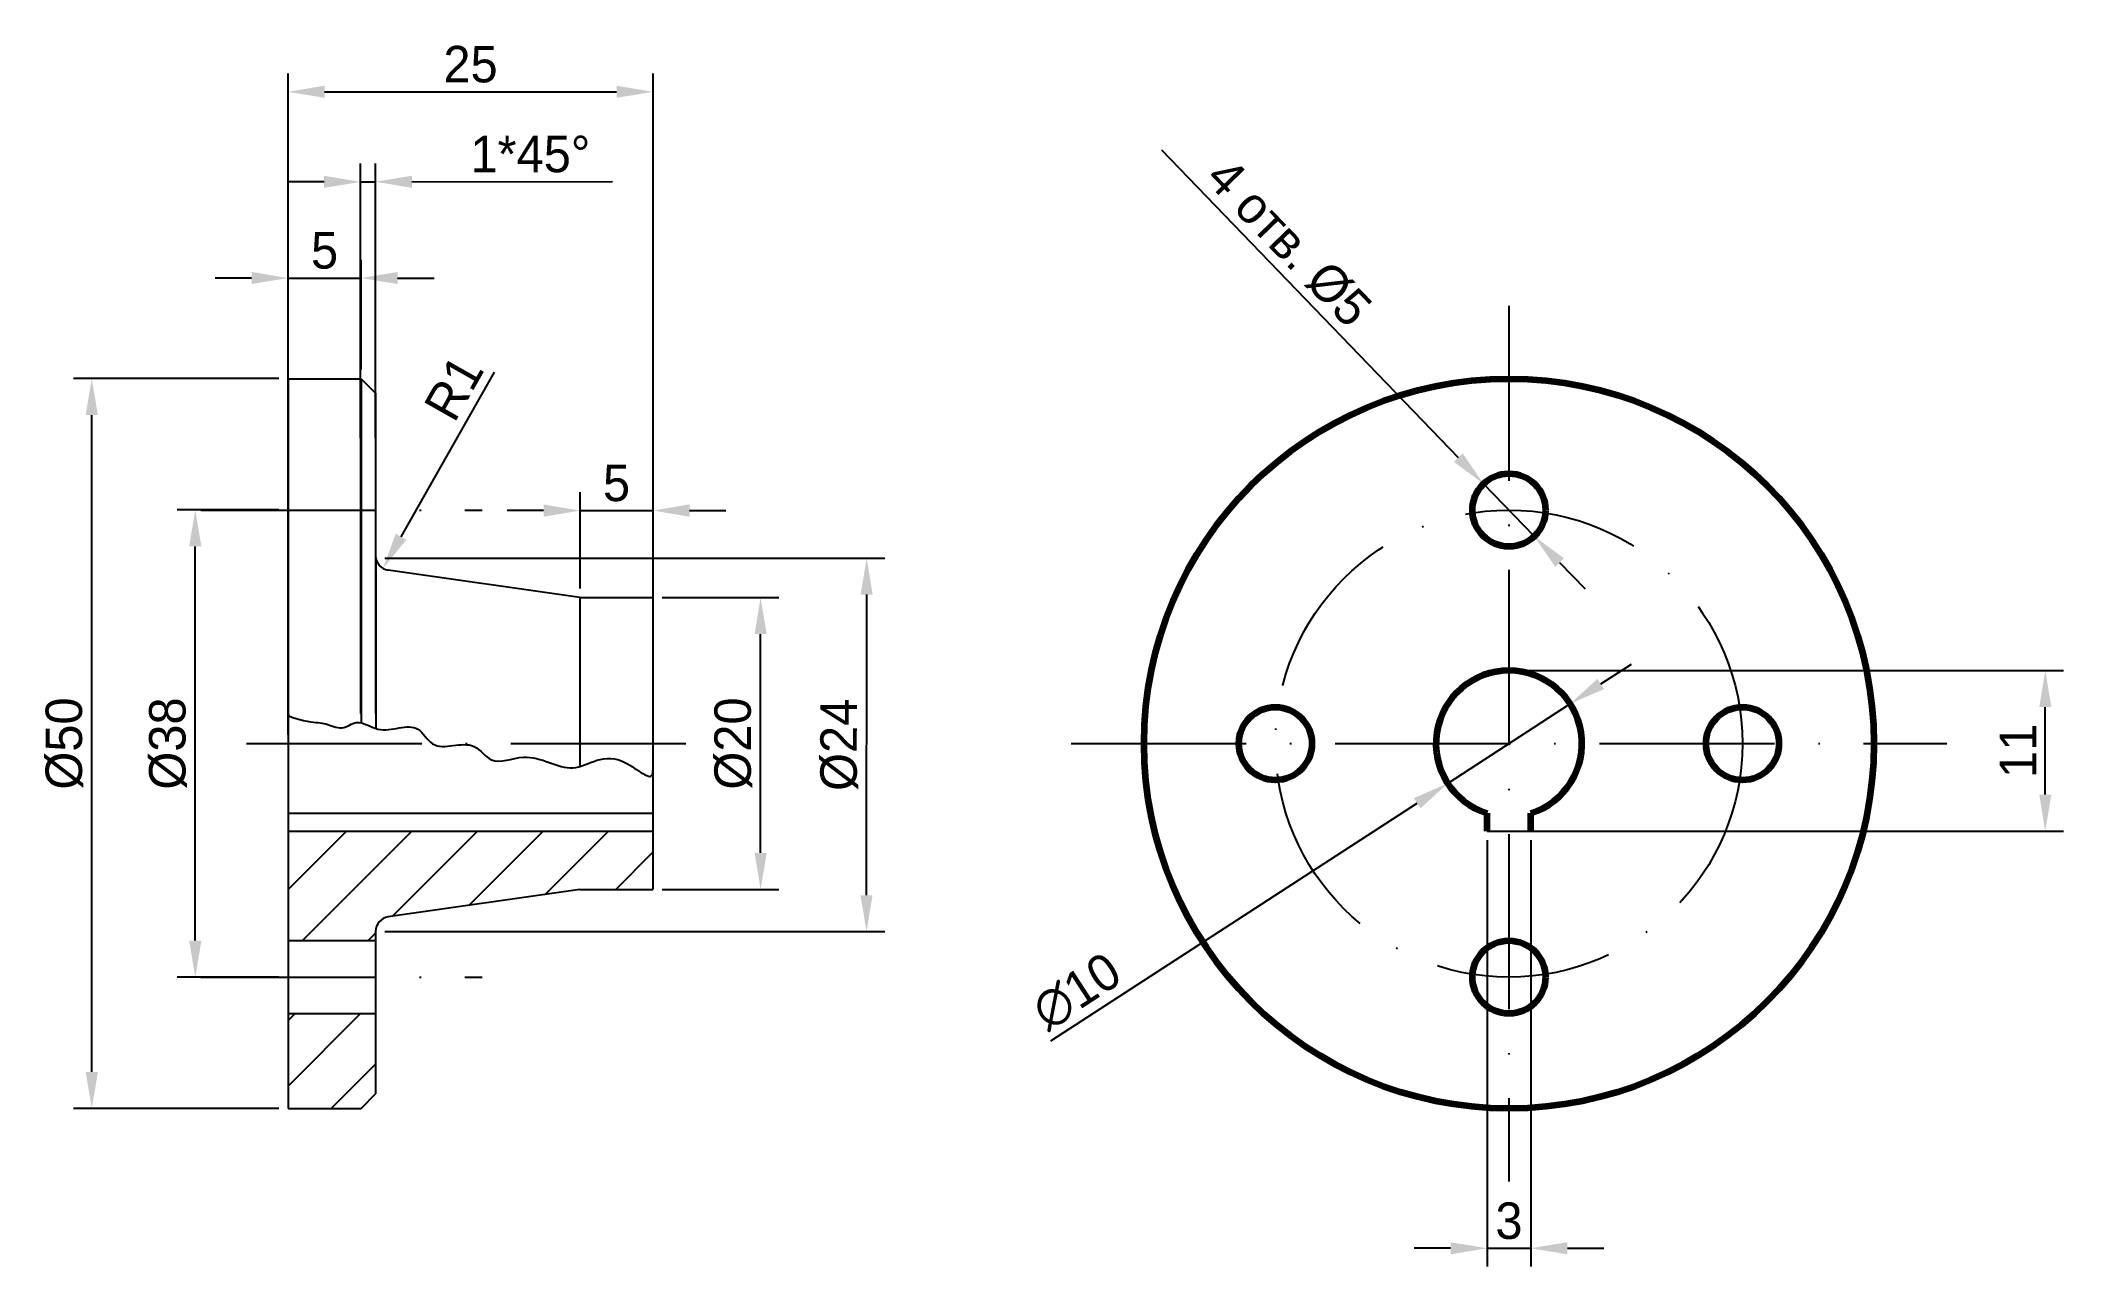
# Model space of a CAD drawing. Header units: millimetres. Extents: x 273 to 412, y 215 to 299.
import ezdxf

# ---------------------------------------------------------------- set-up
doc = ezdxf.new("R2010")
doc.units = ezdxf.units.MM
doc.linetypes.add('ACAD_ISO10W100', pattern=[18, 12, -3, 0, -3])
doc.dimstyles.new('ISO-25', dxfattribs={"dimtxt": 2.5, "dimasz": 2.5, "dimexe": 1.25, "dimexo": 0.625, "dimtad": 1, "dimtxsty": 'Standard', "dimcen": 2.5, "dimadec": 0, "dimazin": 0, "dimtfac": 1, "dimtmove": 0, "dimatfit": 3, "dimfxl": 1, "dimarcsym": 0})
pattern_1 = [(45, (150.2956, 101.3054), (-2.245064, 2.245064), [])]

# ---------------------------------------------------------------- blocks, each defined once
blk = doc.blocks.new('*D41')
at = {"color": 0, "lineweight": -2}
for p, q in [((374.56, 256.31), (411.93, 256.31)), ((410.68, 247.81), (410.68, 253.81)), ((374.56, 245.31), (411.93, 245.31))]:
    blk.add_line(p, q, dxfattribs=at)
at = {"color": 0}
for points in [[(410.27, 253.81), (411.1, 253.81), (410.68, 256.31)], [(410.27, 247.81), (411.1, 247.81), (410.68, 245.31)]]:
    blk.add_solid(points, dxfattribs=at)
at = {"layer": 'Defpoints', "color": 0}
for p in [(373.94, 256.31), (410.68, 256.31), (373.94, 245.31)]:
    blk.add_point(p, dxfattribs=at)
at = {"color": 0, "lineweight": 200, "insert": (408.81, 250.81), "char_height": 2.5, "attachment_point": 5, "rotation": 90}
blk.add_mtext('11', dxfattribs=at)
blk = doc.blocks.new('*D42')
at = {"color": 0, "lineweight": -2}
for p, q in [((372.44, 244.68), (372.44, 215.48)), ((375.44, 244.68), (375.44, 215.48)), ((369.94, 216.73), (367.44, 216.73)), ((372.44, 216.73), (375.44, 216.73)), ((377.94, 216.73), (380.44, 216.73))]:
    blk.add_line(p, q, dxfattribs=at)
at = {"color": 0}
for points in [[(369.94, 217.14), (369.94, 216.31), (372.44, 216.73)], [(377.94, 217.14), (377.94, 216.31), (375.44, 216.73)]]:
    blk.add_solid(points, dxfattribs=at)
at = {"layer": 'Defpoints', "color": 0}
for p in [(372.44, 245.31), (375.44, 245.31), (375.44, 216.73)]:
    blk.add_point(p, dxfattribs=at)
at = {"color": 0, "lineweight": 200, "insert": (373.94, 218.6), "char_height": 2.5, "attachment_point": 5}
blk.add_mtext('3', dxfattribs=at)
blk = doc.blocks.new('*D43')
at = {"color": 0, "lineweight": -2}
for p, q in [((380.23, 255.39), (382.33, 256.75)), ((378.13, 254.03), (369.75, 248.58)), ((342.55, 230.93), (367.65, 247.22))]:
    blk.add_line(p, q, dxfattribs=at)
at = {"color": 0}
for points in [[(380, 255.74), (380.46, 255.04), (378.13, 254.03)], [(367.42, 247.57), (367.88, 246.87), (369.75, 248.58)]]:
    blk.add_solid(points, dxfattribs=at)
at = {"layer": 'Defpoints', "color": 0}
for p in [(378.13, 254.03), (369.75, 248.58)]:
    blk.add_point(p, dxfattribs=at)
at = {"color": 0, "lineweight": 200, "insert": (344.33, 234.32), "char_height": 2.5, "attachment_point": 5, "rotation": 32.9942}
blk.add_mtext('∅10', dxfattribs=at)
blk = doc.blocks.new('*D44')
at = {"color": 0, "lineweight": -2}
for p, q in [((350.13, 291.98), (370.47, 270.9)), ((375.67, 265.51), (372.2, 269.1)), ((377.41, 263.71), (379.15, 261.91))]:
    blk.add_line(p, q, dxfattribs=at)
at = {"color": 0}
for points in [[(370.77, 271.19), (370.17, 270.61), (372.2, 269.1)], [(377.71, 264), (377.11, 263.42), (375.67, 265.51)]]:
    blk.add_solid(points, dxfattribs=at)
at = {"layer": 'Defpoints', "color": 0}
for p in [(372.2, 269.1), (375.67, 265.51)]:
    blk.add_point(p, dxfattribs=at)
at = {"color": 0, "lineweight": 200, "insert": (358.86, 285.63), "char_height": 2.5, "attachment_point": 5, "rotation": 313.9766}
blk.add_mtext('4 отв. %%c5', dxfattribs=at)
blk = doc.blocks.new('*D45')
at = {"color": 0, "lineweight": -2}
for p, q in [((315.92, 261.31), (323.92, 261.31)), ((322.67, 243.81), (322.67, 258.81)), ((315.92, 241.31), (323.92, 241.31))]:
    blk.add_line(p, q, dxfattribs=at)
at = {"color": 0}
for points in [[(322.26, 258.81), (323.09, 258.81), (322.67, 261.31)], [(322.26, 243.81), (323.09, 243.81), (322.67, 241.31)]]:
    blk.add_solid(points, dxfattribs=at)
at = {"layer": 'Defpoints', "color": 0}
for p in [(315.3, 261.31), (322.67, 261.31), (315.3, 241.31)]:
    blk.add_point(p, dxfattribs=at)
at = {"color": 0, "lineweight": 200, "insert": (320.8, 251.31), "char_height": 2.5, "attachment_point": 5, "rotation": 90}
blk.add_mtext('%%c20', dxfattribs=at)
blk = doc.blocks.new('*D46')
at = {"color": 0, "lineweight": -2}
for p, q in [((296.93, 264.02), (331.19, 264.01)), ((329.93, 240.92), (329.94, 261.51)), ((296.92, 238.44), (331.18, 238.42))]:
    blk.add_line(p, q, dxfattribs=at)
at = {"color": 0}
for points in [[(329.52, 261.51), (330.35, 261.51), (329.94, 264.01)], [(329.51, 240.92), (330.34, 240.92), (329.93, 238.42)]]:
    blk.add_solid(points, dxfattribs=at)
at = {"layer": 'Defpoints', "color": 0}
for p in [(296.31, 264.03), (329.94, 264.01), (296.3, 238.44)]:
    blk.add_point(p, dxfattribs=at)
at = {"color": 0, "lineweight": 200, "insert": (328.06, 251.22), "char_height": 2.5, "attachment_point": 5, "rotation": 89.9755}
blk.add_mtext('%%c24', dxfattribs=at)
blk = doc.blocks.new('*D47')
at = {"color": 0, "lineweight": -2}
for p, q in [((310.3, 261.93), (310.3, 268.52)), ((315.3, 261.93), (315.3, 268.52)), ((307.8, 267.27), (305.3, 267.27)), ((310.3, 267.27), (315.3, 267.27)), ((317.8, 267.27), (320.3, 267.27))]:
    blk.add_line(p, q, dxfattribs=at)
at = {"color": 0}
for points in [[(307.8, 267.69), (307.8, 266.85), (310.3, 267.27)], [(317.8, 267.69), (317.8, 266.85), (315.3, 267.27)]]:
    blk.add_solid(points, dxfattribs=at)
at = {"layer": 'Defpoints', "color": 0}
for p in [(315.3, 267.27), (310.3, 261.31), (315.3, 261.31)]:
    blk.add_point(p, dxfattribs=at)
at = {"color": 0, "lineweight": 200, "insert": (312.8, 269.15), "char_height": 2.5, "attachment_point": 5}
blk.add_mtext('5', dxfattribs=at)
blk = doc.blocks.new('*D48')
at = {"color": 0, "lineweight": -2}
blk.add_line((304.42, 276.75), (298.03, 265.48), dxfattribs=at)
at = {"color": 0}
blk.add_solid([(297.67, 265.68), (298.4, 265.27), (296.8, 263.3)], dxfattribs=at)
at = {"layer": 'Defpoints', "color": 0}
for p in [(297.3, 264.17), (296.8, 263.3)]:
    blk.add_point(p, dxfattribs=at)
at = {"color": 0, "lineweight": 200, "insert": (301.65, 275.68), "char_height": 2.5, "attachment_point": 5, "rotation": 60.482}
blk.add_mtext('R1', dxfattribs=at)
blk = doc.blocks.new('*D49')
at = {"color": 0, "lineweight": -2}
for p, q in [((290.3, 276.93), (290.3, 284.45)), ((295.3, 276.93), (295.3, 284.45)), ((287.8, 283.2), (285.3, 283.2)), ((290.3, 283.2), (295.3, 283.2)), ((297.8, 283.2), (300.3, 283.2))]:
    blk.add_line(p, q, dxfattribs=at)
at = {"color": 0}
for points in [[(287.8, 283.62), (287.8, 282.79), (290.3, 283.2)], [(297.8, 283.62), (297.8, 282.79), (295.3, 283.2)]]:
    blk.add_solid(points, dxfattribs=at)
at = {"layer": 'Defpoints', "color": 0}
for p in [(295.3, 283.2), (290.3, 276.31), (295.3, 276.31)]:
    blk.add_point(p, dxfattribs=at)
at = {"color": 0, "lineweight": 200, "insert": (292.8, 285.08), "char_height": 2.5, "attachment_point": 5}
blk.add_mtext('5', dxfattribs=at)
blk = doc.blocks.new('*D50')
at = {"color": 0, "lineweight": -2}
for p, q in [((290.3, 251.93), (290.3, 297.21)), ((315.3, 251.93), (315.3, 297.21)), ((292.8, 295.96), (312.8, 295.96))]:
    blk.add_line(p, q, dxfattribs=at)
at = {"color": 0}
for points in [[(292.8, 296.38), (292.8, 295.55), (290.3, 295.96)], [(312.8, 296.38), (312.8, 295.55), (315.3, 295.96)]]:
    blk.add_solid(points, dxfattribs=at)
at = {"layer": 'Defpoints', "color": 0}
for p in [(315.3, 295.96), (290.3, 251.31), (315.3, 251.31)]:
    blk.add_point(p, dxfattribs=at)
at = {"color": 0, "lineweight": 200, "insert": (302.8, 297.84), "char_height": 2.5, "attachment_point": 5}
blk.add_mtext('25', dxfattribs=at)
blk = doc.blocks.new('*D51')
at = {"color": 0, "lineweight": -2}
for p, q in [((292.76, 289.79), (290.26, 289.79)), ((295.29, 253.36), (295.26, 291.04)), ((295.26, 289.79), (296.28, 289.8)), ((296.32, 253.36), (296.28, 291.05)), ((298.78, 289.8), (312.53, 289.81))]:
    blk.add_line(p, q, dxfattribs=at)
at = {"color": 0}
for points in [[(292.76, 290.21), (292.76, 289.38), (295.26, 289.79)], [(298.78, 290.21), (298.78, 289.38), (296.28, 289.8)]]:
    blk.add_solid(points, dxfattribs=at)
at = {"layer": 'Defpoints', "color": 0}
for p in [(296.28, 289.8), (295.3, 252.74), (296.32, 252.74)]:
    blk.add_point(p, dxfattribs=at)
at = {"color": 0, "lineweight": 200, "insert": (306.9, 291.68), "char_height": 2.5, "attachment_point": 5, "rotation": 0.0556}
blk.add_mtext('1*45%%d', dxfattribs=at)
blk = doc.blocks.new('*D52')
at = {"color": 0, "lineweight": -2}
for p, q in [((289.67, 267.31), (282.69, 267.31)), ((283.94, 237.81), (283.94, 264.81)), ((289.67, 235.31), (282.69, 235.31))]:
    blk.add_line(p, q, dxfattribs=at)
at = {"color": 0}
for points in [[(283.52, 264.81), (284.36, 264.81), (283.94, 267.31)], [(283.52, 237.81), (284.36, 237.81), (283.94, 235.31)]]:
    blk.add_solid(points, dxfattribs=at)
at = {"layer": 'Defpoints', "color": 0}
for p in [(283.94, 267.31), (290.3, 267.31), (290.3, 235.31)]:
    blk.add_point(p, dxfattribs=at)
at = {"color": 0, "lineweight": 200, "insert": (282.07, 251.31), "char_height": 2.5, "attachment_point": 5, "rotation": 90}
blk.add_mtext('%%c38', dxfattribs=at)
blk = doc.blocks.new('*D53')
at = {"color": 0, "lineweight": -2}
for p, q in [((289.67, 276.31), (275.6, 276.31)), ((276.85, 228.81), (276.85, 273.81)), ((289.67, 226.31), (275.6, 226.31))]:
    blk.add_line(p, q, dxfattribs=at)
at = {"color": 0}
for points in [[(276.43, 273.81), (277.27, 273.81), (276.85, 276.31)], [(276.43, 228.81), (277.27, 228.81), (276.85, 226.31)]]:
    blk.add_solid(points, dxfattribs=at)
at = {"layer": 'Defpoints', "color": 0}
for p in [(276.85, 276.31), (290.3, 276.31), (290.3, 226.31)]:
    blk.add_point(p, dxfattribs=at)
at = {"color": 0, "lineweight": 200, "insert": (274.98, 251.31), "char_height": 2.5, "attachment_point": 5, "rotation": 90}
blk.add_mtext('%%c50', dxfattribs=at)

msp = doc.modelspace()

# ---------------------------------------------------------------- hatches: boundary and pattern name
h = msp.add_hatch()
h.set_pattern_fill('ANSI31', color=256, style=0)
h.set_pattern_definition(pattern_1)
h.paths.add_polyline_path([(290.296, 245.305), (290.296, 237.805), (296.296, 237.805), (296.296, 238.438, -0.3732378), (297.154, 239.428), (310.296, 241.305), (315.296, 241.305), (315.296, 245.305), (295.296, 245.305)])
h = msp.add_hatch()
h.set_pattern_fill('ANSI31', color=256, style=0)
h.set_pattern_definition(pattern_1)
h.paths.add_polyline_path([(290.296, 232.805), (290.296, 226.305), (295.296, 226.305), (296.296, 227.305), (296.296, 232.805)])

# ---------------------------------------------------------------- linework, layer by layer
at = {"linetype": 'ACAD_ISO10W100'}
for p, q in [((373.939, 281.305), (373.939, 221.305)), ((284.313, 267.305), (303.588, 267.305)), ((287.458, 251.305), (317.816, 251.305)), ((343.939, 251.305), (403.939, 251.305)), ((284.313, 235.306), (303.588, 235.306))]:
    msp.add_line(p, q, dxfattribs=at)
for p, q in [((290.296, 276.305), (290.296, 226.305)), ((290.296, 276.305), (295.296, 276.305)), ((295.296, 276.305), (295.296, 252.737)), ((295.296, 276.305), (296.296, 275.305)), ((295.296, 276.305), (295.296, 276.305)), ((296.296, 275.305), (296.318, 252.333)), ((310.296, 261.305), (297.154, 263.183)), ((310.296, 261.305), (310.296, 249.739)), ((310.296, 261.305), (315.296, 261.305)), ((315.296, 261.305), (315.296, 241.305)), ((290.296, 246.536), (310.296, 246.536)), ((295.296, 246.536), (315.296, 246.536)), ((290.296, 245.305), (310.296, 245.305)), ((295.296, 245.305), (315.296, 245.305)), ((372.439, 245.305), (375.439, 245.305)), ((310.296, 241.305), (297.154, 239.428)), ((310.296, 241.305), (315.296, 241.305)), ((296.296, 238.438), (296.296, 227.305)), ((290.296, 237.805), (296.296, 237.805)), ((290.296, 232.805), (296.296, 232.805)), ((295.296, 226.305), (296.296, 227.305)), ((290.296, 226.305), (295.296, 226.305)), ((295.296, 226.305), (295.296, 226.305))]:
    msp.add_line(p, q)
at = {"lineweight": 200}
for p, q in [((372.439, 245.305), (372.439, 246.536)), ((375.439, 245.305), (375.439, 246.536))]:
    msp.add_line(p, q, dxfattribs=at)
for centre, radius in [((373.939, 251.305), 25), ((373.939, 267.305), 2.5), ((357.939, 251.305), 2.5), ((389.939, 251.305), 2.5), ((373.939, 235.305), 2.5)]:
    msp.add_circle(centre, radius, dxfattribs=at)
at = {"linetype": 'ACAD_ISO10W100'}
msp.add_circle((373.939, 251.305), 16, dxfattribs=at)
for centre, start, end in [((297.296, 264.173), 180, 261.8699), ((297.296, 238.438), 98.1301, 180)]:
    msp.add_arc(centre, 1, start, end)
at = {"lineweight": 200}
msp.add_arc((373.939, 251.305), 5, 287.4576, 252.5424, dxfattribs=at)
at = {"start_tangent": (-0.9896697, 0.1433664), "end_tangent": (-0.9360703, 0.3518131)}
msp.add_spline([(290.42, 253.207), (291.609, 252.842), (292.889, 252.659), (293.986, 252.385), (294.991, 252.751), (296.454, 252.294), (299.197, 252.294), (300.203, 251.29), (303.037, 251.107), (304.225, 250.194), (306.419, 250.377), (309.802, 249.647), (313.55, 249.921), (315.296, 249.448), (315.296, 249.471), (315.296, 249.426)], degree=3, dxfattribs=at)

# ---------------------------------------------------------------- dimensions: what is measured, and where the dimension line sits
at = {"lineweight": 200}
for p1, p2, distance, picture, middle in [((290.296, 251.305), (315.296, 251.305), 44.658, '*D50', (302.796, 297.839)), ((290.296, 276.305), (295.296, 276.305), 6.896, '*D49', (292.796, 285.077)), ((310.296, 261.305), (315.296, 261.305), 5.965, '*D47', (312.796, 269.145)), ((372.439, 245.305), (375.439, 245.305), -28.579, '*D42', (373.939, 218.601))]:
    dim = msp.add_aligned_dim(p1=p1, p2=p2, distance=distance, dimstyle='ISO-25', dxfattribs=at)
    dim.commit()
    dim.dimension.update_dxf_attribs({"geometry": picture, "text_midpoint": middle})
for p1, p2, distance, text, picture, middle in [((295.296, 252.737), (296.317, 252.738), 37.058, '1*45%%d', '*D51', (306.905, 291.681)), ((290.296, 226.305), (290.296, 276.305), 13.445, '%%c50', '*D53', (274.975, 251.305)), ((290.296, 235.306), (290.296, 267.305), 6.354, '%%c38', '*D52', (282.067, 251.305)), ((296.296, 238.438), (296.307, 264.025), -33.632, '%%c24', '*D46', (328.058, 251.218)), ((315.296, 241.305), (315.296, 261.305), -7.379, '%%c20', '*D45', (320.799, 251.305))]:
    dim = msp.add_aligned_dim(p1=p1, p2=p2, distance=distance, text=text, dimstyle='ISO-25', dxfattribs=at)
    dim.commit()
    dim.dimension.update_dxf_attribs({"geometry": picture, "text_midpoint": middle})
dim = msp.add_diameter_dim_2p(p1=(375.675, 265.506), p2=(372.203, 269.104), text='4 отв. %%c5', dimstyle='ISO-25', dxfattribs=at)
dim.commit()
dim.dimension.update_dxf_attribs({"geometry": '*D44', "text_midpoint": (357.511, 284.331), "dimtype": 163})
dim = msp.add_radius_dim(center=(297.296, 264.173), mpoint=(296.803, 263.303), dimstyle='ISO-25', override={"dimtmove": 1}, dxfattribs=at)
dim.commit()
dim.dimension.update_dxf_attribs({"geometry": '*D48', "text_midpoint": (303.286, 274.753), "dimtype": 164})
dim = msp.add_diameter_dim_2p(p1=(378.133, 254.028), p2=(369.745, 248.583), dimstyle='ISO-25', dxfattribs=at)
dim.commit()
dim.dimension.update_dxf_attribs({"geometry": '*D43', "text_midpoint": (345.349, 232.743), "dimtype": 163})
dim = msp.add_linear_dim(base=(410.683, 256.305), p1=(373.939, 245.305), p2=(373.939, 256.305), angle=90, dimstyle='ISO-25', dxfattribs=at)
dim.commit()
dim.dimension.update_dxf_attribs({"geometry": '*D41', "text_midpoint": (408.808, 250.805)})

doc.saveas('drawing.dxf')
